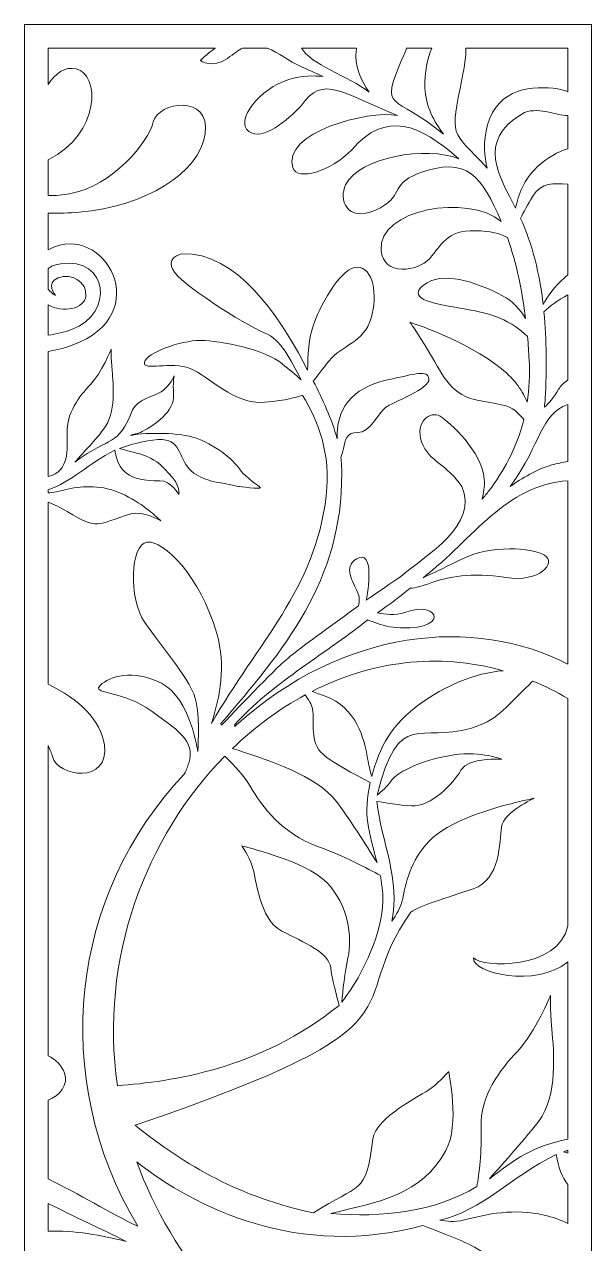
# Model space of a CAD drawing. Header units: centimetres. Extents: x -9.6 to 8.2, y -14.2 to 13.8.
# Drawn here: x 0.18 to 8.18, y -3.41 to 13.78 of the extents above; entities that cross this region are included whole.
import ezdxf

# ---------------------------------------------------------------- set-up
doc = ezdxf.new("R2010")
doc.units = ezdxf.units.CM
doc.header["$MEASUREMENT"] = 0
doc.layers.add('layer 1', color=7, linetype='Continuous')

msp = doc.modelspace()

# ---------------------------------------------------------------- linework, layer by layer
at = {"layer": 'layer 1', "color": 242, "lineweight": 9}
for points, knots in [([(7.85066, -14.2319), (7.85066, -14.2319), (6.42088, -14.2319), (6.42088, -14.2319), (6.42088, -14.2319), (6.42088, -14.2319), (5.71561, -14.2319), (5.71561, -14.2319), (5.71561, -14.2319), (5.71561, -14.2319), (4.67385, -14.2319), (4.67385, -14.2319), (4.67385, -14.2319), (4.67385, -14.2319), (4.05495, -14.2319), (4.05495, -14.2319), (4.05495, -14.2319), (4.05495, -14.2319), (3.22145, -14.2319), (3.22145, -14.2319), (3.22145, -14.2319), (3.22145, -14.2319), (2.56605, -14.2319), (2.56605, -14.2319), (2.56605, -14.2319), (2.56605, -14.2319), (2.09595, -14.2319), (2.09595, -14.2319), (2.09595, -14.2319), (2.09595, -14.2319), (1.89587, -14.2319), (1.89587, -14.2319), (1.89587, -14.2319), (1.89587, -14.2319), (1.88933, -14.2319), (1.88933, -14.2319), (1.88933, -14.2319), (1.88933, -14.2319), (1.66028, -14.2319), (1.66028, -14.2319), (1.66028, -14.2319), (1.66028, -14.2319), (0.94962, -14.2319), (0.94962, -14.2319), (0.94962, -14.2319), (0.94962, -14.2319), (0.61516, -14.2319), (0.61516, -14.2319), (0.61516, -14.2319), (0.61516, -14.2319), (0.51366, -14.2319), (0.51366, -14.2319), (0.51366, -14.2319), (0.51366, -14.2319), (0.18016, -14.2319), (0.18016, -14.2319), (0.18016, -14.2319), (0.18016, -14.2319), (0.18016, -13.8984), (0.18016, -13.8984), (0.18016, -13.8984), (0.18016, -13.8984), (0.18016, -10.83487), (0.18016, -10.83487), (0.18016, -10.83487), (0.18016, -10.83487), (0.18016, -10.64066), (0.18016, -10.64066), (0.18016, -10.64066), (0.18016, -10.64066), (0.18016, -8.43254), (0.18016, -8.43254), (0.18016, -8.43254), (0.18016, -8.43254), (0.18016, -8.08203), (0.18016, -8.08203), (0.18016, -8.08203), (0.18016, -8.08203), (0.18016, -3.48211), (0.18016, -3.48211), (0.18016, -3.48211), (0.18016, -3.48211), (0.18016, -3.26846), (0.18016, -3.26846), (0.18016, -3.26846), (0.18016, -3.26846), (0.18016, -2.68354), (0.18016, -2.68354), (0.18016, -2.68354), (0.18016, -2.68354), (0.18016, -2.3247), (0.18016, -2.3247), (0.18016, -2.3247), (0.18016, -2.3247), (0.18016, -1.31411), (0.18016, -1.31411), (0.18016, -1.31411), (0.18016, -1.31411), (0.18016, -1.06151), (0.18016, -1.06151), (0.18016, -1.06151), (0.18016, -1.06151), (0.18016, -0.79904), (0.18016, -0.79904), (0.18016, -0.79904), (0.18016, -0.79904), (0.18016, -0.70461), (0.18016, -0.70461), (0.18016, -0.70461), (0.18016, -0.70461), (0.18016, 0.67435), (0.18016, 0.67435), (0.18016, 0.67435), (0.18016, 0.67435), (0.18016, 1.48186), (0.18016, 1.48186), (0.18016, 1.48186), (0.18016, 1.48186), (0.18016, 4.03607), (0.18016, 4.03607), (0.18016, 4.03607), (0.18016, 4.03607), (0.18016, 4.60374), (0.18016, 4.60374), (0.18016, 4.60374), (0.18016, 4.60374), (0.18016, 9.1369), (0.18016, 9.1369), (0.18016, 9.1369), (0.18016, 9.1369), (0.18016, 9.38782), (0.18016, 9.38782), (0.18016, 9.38782), (0.18016, 9.38782), (0.18016, 11.15094), (0.18016, 11.15094), (0.18016, 11.15094), (0.18016, 11.15094), (0.18016, 11.39684), (0.18016, 11.39684), (0.18016, 11.39684), (0.18016, 11.39684), (0.18016, 11.75425), (0.18016, 11.75425), (0.18016, 11.75425), (0.18016, 11.75425), (0.18016, 12.2984), (0.18016, 12.2984), (0.18016, 12.2984), (0.18016, 12.2984), (0.18016, 13.44862), (0.18016, 13.44862), (0.18016, 13.44862), (0.18016, 13.44862), (0.18016, 13.78212), (0.18016, 13.78212), (0.18016, 13.78212), (0.18016, 13.78212), (0.51366, 13.78212), (0.51366, 13.78212), (0.51366, 13.78212), (0.51366, 13.78212), (3.40266, 13.78212), (3.40266, 13.78212), (3.40266, 13.78212), (3.40266, 13.78212), (3.62453, 13.78212), (3.62453, 13.78212), (3.62453, 13.78212), (3.62453, 13.78212), (3.9162, 13.78212), (3.9162, 13.78212), (3.9162, 13.78212), (3.9162, 13.78212), (4.26577, 13.78212), (4.26577, 13.78212), (4.26577, 13.78212), (4.26577, 13.78212), (5.10144, 13.78212), (5.10144, 13.78212), (5.10144, 13.78212), (5.10144, 13.78212), (5.5699, 13.78212), (5.5699, 13.78212), (5.5699, 13.78212), (5.5699, 13.78212), (7.85066, 13.78212), (7.85066, 13.78212), (7.85066, 13.78212), (7.85066, 13.78212), (8.18417, 13.78212), (8.18417, 13.78212), (8.18417, 13.78212), (8.18417, 13.78212), (8.18417, 13.44862), (8.18417, 13.44862), (8.18417, 13.44862), (8.18417, 13.44862), (8.18417, 12.06959), (8.18417, 12.06959), (8.18417, 12.06959), (8.18417, 12.06959), (8.18417, 11.53137), (8.18417, 11.53137), (8.18417, 11.53137), (8.18417, 11.53137), (8.18417, 10.4817), (8.18417, 10.4817), (8.18417, 10.4817), (8.18417, 10.4817), (8.18417, 10.12534), (8.18417, 10.12534), (8.18417, 10.12534), (8.18417, 10.12534), (8.18417, 8.94066), (8.18417, 8.94066), (8.18417, 8.94066), (8.18417, 8.94066), (8.18417, 8.49575), (8.18417, 8.49575), (8.18417, 8.49575), (8.18417, 8.49575), (8.18417, 7.65023), (8.18417, 7.65023), (8.18417, 7.65023), (8.18417, 7.65023), (8.18417, 7.33669), (8.18417, 7.33669), (8.18417, 7.33669), (8.18417, 7.33669), (8.18417, 4.56265), (8.18417, 4.56265), (8.18417, 4.56265), (8.18417, 4.56265), (8.18417, 4.06124), (8.18417, 4.06124), (8.18417, 4.06124), (8.18417, 4.06124), (8.18417, 0.97948), (8.18417, 0.97948), (8.18417, 0.97948), (8.18417, 0.97948), (8.18417, 0.56121), (8.18417, 0.56121), (8.18417, 0.56121), (8.18417, 0.56121), (8.18417, 0.11327), (8.18417, 0.11327), (8.18417, 0.11327), (8.18417, 0.11327), (8.18417, 0.08771), (8.18417, 0.08771), (8.18417, 0.08771), (8.18417, 0.08771), (8.18417, -1.12193), (8.18417, -1.12193), (8.18417, -1.12193), (8.18417, -1.12193), (8.18417, -1.80393), (8.18417, -1.80393), (8.18417, -1.80393), (8.18417, -1.80393), (8.18417, -1.87077), (8.18417, -1.87077), (8.18417, -1.87077), (8.18417, -1.87077), (8.18417, -1.9929), (8.18417, -1.9929), (8.18417, -1.9929), (8.18417, -1.9929), (8.18417, -2.18928), (8.18417, -2.18928), (8.18417, -2.18928), (8.18417, -2.18928), (8.18417, -2.78283), (8.18417, -2.78283), (8.18417, -2.78283), (8.18417, -2.78283), (8.18417, -3.31091), (8.18417, -3.31091), (8.18417, -3.31091), (8.18417, -3.31091), (8.18417, -3.55031), (8.18417, -3.55031), (8.18417, -3.55031), (8.18417, -3.55031), (8.18417, -4.40504), (8.18417, -4.40504), (8.18417, -4.40504), (8.18417, -4.40504), (8.18417, -4.93234), (8.18417, -4.93234), (8.18417, -4.93234), (8.18417, -4.93234), (8.18417, -7.33725), (8.18417, -7.33725), (8.18417, -7.33725), (8.18417, -7.33725), (8.18417, -8.24657), (8.18417, -8.24657), (8.18417, -8.24657), (8.18417, -8.24657), (8.18417, -13.8984), (8.18417, -13.8984), (8.18417, -13.8984), (8.18417, -13.8984), (8.18417, -13.95621), (8.18417, -13.95621), (8.18417, -13.95621), (8.18417, -13.95621), (8.18417, -14.16252), (8.18417, -14.16252), (8.18417, -14.16252), (8.18417, -14.16252), (8.18417, -14.2319), (8.18417, -14.2319), (8.18417, -14.2319), (8.18417, -14.2319), (7.85066, -14.2319), (7.85066, -14.2319)], [0, 0, 0, 0, 0.01234568, 0.01234568, 0.01234568, 0.01234568, 0.02469136, 0.02469136, 0.02469136, 0.02469136, 0.03703704, 0.03703704, 0.03703704, 0.03703704, 0.04938272, 0.04938272, 0.04938272, 0.04938272, 0.0617284, 0.0617284, 0.0617284, 0.0617284, 0.07407407, 0.07407407, 0.07407407, 0.07407407, 0.08641975, 0.08641975, 0.08641975, 0.08641975, 0.09876543, 0.09876543, 0.09876543, 0.09876543, 0.11111111, 0.11111111, 0.11111111, 0.11111111, 0.12345679, 0.12345679, 0.12345679, 0.12345679, 0.13580247, 0.13580247, 0.13580247, 0.13580247, 0.14814815, 0.14814815, 0.14814815, 0.14814815, 0.16049383, 0.16049383, 0.16049383, 0.16049383, 0.17283951, 0.17283951, 0.17283951, 0.17283951, 0.18518519, 0.18518519, 0.18518519, 0.18518519, 0.19753086, 0.19753086, 0.19753086, 0.19753086, 0.20987654, 0.20987654, 0.20987654, 0.20987654, 0.22222222, 0.22222222, 0.22222222, 0.22222222, 0.2345679, 0.2345679, 0.2345679, 0.2345679, 0.24691358, 0.24691358, 0.24691358, 0.24691358, 0.25925926, 0.25925926, 0.25925926, 0.25925926, 0.27160494, 0.27160494, 0.27160494, 0.27160494, 0.28395062, 0.28395062, 0.28395062, 0.28395062, 0.2962963, 0.2962963, 0.2962963, 0.2962963, 0.30864198, 0.30864198, 0.30864198, 0.30864198, 0.32098765, 0.32098765, 0.32098765, 0.32098765, 0.33333333, 0.33333333, 0.33333333, 0.33333333, 0.34567901, 0.34567901, 0.34567901, 0.34567901, 0.35802469, 0.35802469, 0.35802469, 0.35802469, 0.37037037, 0.37037037, 0.37037037, 0.37037037, 0.38271605, 0.38271605, 0.38271605, 0.38271605, 0.39506173, 0.39506173, 0.39506173, 0.39506173, 0.40740741, 0.40740741, 0.40740741, 0.40740741, 0.41975309, 0.41975309, 0.41975309, 0.41975309, 0.43209877, 0.43209877, 0.43209877, 0.43209877, 0.44444444, 0.44444444, 0.44444444, 0.44444444, 0.45679012, 0.45679012, 0.45679012, 0.45679012, 0.4691358, 0.4691358, 0.4691358, 0.4691358, 0.48148148, 0.48148148, 0.48148148, 0.48148148, 0.49382716, 0.49382716, 0.49382716, 0.49382716, 0.50617284, 0.50617284, 0.50617284, 0.50617284, 0.51851852, 0.51851852, 0.51851852, 0.51851852, 0.5308642, 0.5308642, 0.5308642, 0.5308642, 0.54320988, 0.54320988, 0.54320988, 0.54320988, 0.55555556, 0.55555556, 0.55555556, 0.55555556, 0.56790123, 0.56790123, 0.56790123, 0.56790123, 0.58024691, 0.58024691, 0.58024691, 0.58024691, 0.59259259, 0.59259259, 0.59259259, 0.59259259, 0.60493827, 0.60493827, 0.60493827, 0.60493827, 0.61728395, 0.61728395, 0.61728395, 0.61728395, 0.62962963, 0.62962963, 0.62962963, 0.62962963, 0.64197531, 0.64197531, 0.64197531, 0.64197531, 0.65432099, 0.65432099, 0.65432099, 0.65432099, 0.66666667, 0.66666667, 0.66666667, 0.66666667, 0.67901235, 0.67901235, 0.67901235, 0.67901235, 0.69135802, 0.69135802, 0.69135802, 0.69135802, 0.7037037, 0.7037037, 0.7037037, 0.7037037, 0.71604938, 0.71604938, 0.71604938, 0.71604938, 0.72839506, 0.72839506, 0.72839506, 0.72839506, 0.74074074, 0.74074074, 0.74074074, 0.74074074, 0.75308642, 0.75308642, 0.75308642, 0.75308642, 0.7654321, 0.7654321, 0.7654321, 0.7654321, 0.77777778, 0.77777778, 0.77777778, 0.77777778, 0.79012346, 0.79012346, 0.79012346, 0.79012346, 0.80246914, 0.80246914, 0.80246914, 0.80246914, 0.81481481, 0.81481481, 0.81481481, 0.81481481, 0.82716049, 0.82716049, 0.82716049, 0.82716049, 0.83950617, 0.83950617, 0.83950617, 0.83950617, 0.85185185, 0.85185185, 0.85185185, 0.85185185, 0.86419753, 0.86419753, 0.86419753, 0.86419753, 0.87654321, 0.87654321, 0.87654321, 0.87654321, 0.88888889, 0.88888889, 0.88888889, 0.88888889, 0.90123457, 0.90123457, 0.90123457, 0.90123457, 0.91358025, 0.91358025, 0.91358025, 0.91358025, 0.92592593, 0.92592593, 0.92592593, 0.92592593, 0.9382716, 0.9382716, 0.9382716, 0.9382716, 0.95061728, 0.95061728, 0.95061728, 0.95061728, 0.96296296, 0.96296296, 0.96296296, 0.96296296, 0.97530864, 0.97530864, 0.97530864, 0.97530864, 1, 1, 1, 1]), ([(2.87244, 13.44862), (2.75001, 13.35967), (2.66311, 13.27203), (2.66311, 13.27203), (2.66311, 13.27203), (2.66311, 13.27203), (2.83801, 13.15061), (3.04475, 13.30171), (3.04475, 13.30171), (3.14137, 13.37228), (3.20511, 13.41945), (3.25884, 13.44862), (3.25884, 13.44862), (3.25884, 13.44862), (3.60413, 13.44862), (3.60413, 13.44862), (3.60413, 13.44862), (3.77065, 13.38641), (3.9051, 13.26422), (4.09236, 13.18275), (4.09236, 13.18275), (4.17386, 13.14729), (4.27883, 13.10071), (4.39823, 13.04566), (4.39823, 13.04566), (4.26567, 13.06167), (4.09498, 13.06119), (3.91164, 13.00563), (3.91164, 13.00563), (3.50453, 12.88251), (3.14508, 12.42082), (3.34594, 12.27326), (3.34594, 12.27326), (3.54678, 12.12567), (3.88827, 12.4335), (4.08616, 12.63299), (4.08616, 12.63299), (4.38986, 13.09414), (4.68743, 12.79444), (5.44267, 12.49867), (5.44267, 12.49867), (5.03134, 12.57452), (3.80652, 12.25995), (3.96892, 11.75744), (3.96892, 11.75744), (4.03458, 11.57286), (4.50073, 11.70342), (4.79897, 12.01446), (4.79897, 12.01446), (5.28198, 12.5713), (5.75817, 12.37436), (6.30963, 11.88644), (6.30963, 11.88644), (5.86208, 12.06978), (4.9049, 11.91433), (4.71191, 11.51916), (4.71191, 11.51916), (4.61616, 11.32349), (4.72141, 10.98022), (5.13543, 11.1628), (5.13543, 11.1628), (5.54947, 11.34512), (5.32262, 11.51858), (5.73386, 11.6773), (5.73386, 11.6773), (6.43776, 11.94924), (6.64183, 11.61994), (6.9081, 11.00279), (6.9081, 11.00279), (6.44014, 11.39646), (5.16512, 11.18038), (5.21422, 10.59434), (5.21422, 10.59434), (5.24462, 10.23325), (5.73139, 10.29032), (5.89899, 10.48025), (5.89899, 10.48025), (6.06662, 10.6703), (6.13485, 10.88012), (6.54107, 10.87207), (6.54107, 10.87207), (6.76023, 10.86753), (6.8953, 10.8345), (6.99539, 10.77734), (6.99539, 10.77734), (7.12637, 10.4085), (7.20542, 10.01242), (7.25174, 9.63615), (7.25174, 9.63615), (7.17623, 9.76037), (7.07128, 9.88251), (6.92827, 9.95621), (6.92827, 9.95621), (6.54428, 10.15417), (6.06827, 10.31134), (5.81135, 10.10454), (5.81135, 10.10454), (5.55432, 9.89761), (6.01264, 9.83751), (6.36874, 9.77345), (6.36874, 9.77345), (6.67225, 9.71885), (6.99651, 9.66161), (7.27954, 9.37912), (7.27954, 9.37912), (7.28949, 9.26721), (7.29703, 9.15823), (7.30232, 9.0536), (7.30232, 9.0536), (7.31338, 8.83555), (7.30254, 8.63621), (7.27532, 8.45309), (7.27532, 8.45309), (7.2183, 8.59679), (7.11135, 8.76603), (6.90964, 8.92928), (6.90964, 8.92928), (6.41823, 9.32688), (5.61912, 9.58171), (5.61912, 9.58171), (5.61912, 9.58171), (5.61912, 9.58171), (5.70746, 9.46699), (5.9019, 9.1406), (5.9019, 9.1406), (6.09634, 8.81423), (6.20988, 8.5423), (6.59479, 8.47584), (6.59479, 8.47584), (6.97964, 8.4095), (7.03724, 8.40493), (7.1414, 8.30101), (7.1414, 8.30101), (7.17228, 8.27024), (7.2014, 8.23981), (7.22783, 8.21194), (7.22783, 8.21194), (7.1243, 7.78995), (6.93263, 7.46562), (6.73711, 7.20892), (6.73711, 7.20892), (6.70617, 7.16828), (6.67257, 7.12631), (6.63765, 7.08364), (6.63765, 7.08364), (6.66198, 7.16968), (6.67629, 7.26603), (6.66876, 7.36976), (6.66876, 7.36976), (6.6411, 7.75459), (6.18122, 8.17377), (6.04549, 8.25638), (6.04549, 8.25638), (5.90975, 8.33886), (5.68716, 8.17696), (5.78498, 7.89424), (5.78498, 7.89424), (5.88269, 7.61139), (6.15513, 7.5779), (6.35093, 7.26338), (6.35093, 7.26338), (6.60638, 6.73043), (5.84206, 6.29628), (5.48925, 5.99222), (5.48925, 5.99222), (5.34864, 5.89697), (5.19623, 5.79691), (5.00274, 5.66055), (5.00274, 5.66055), (5.03114, 5.77531), (5.12547, 6.40688), (4.86451, 6.24508), (4.86451, 6.24508), (4.67633, 6.12838), (4.81262, 5.9263), (4.8824, 5.77727), (4.8824, 5.77727), (4.91073, 5.71671), (4.90879, 5.6448), (4.89673, 5.58072), (4.89673, 5.58072), (4.54551, 5.3324), (4.16853, 5.0584), (3.93283, 4.87195), (3.93283, 4.87195), (3.75487, 4.73108), (3.23374, 4.18795), (2.98056, 3.91731), (2.98056, 3.91731), (2.96178, 3.88978), (2.943, 3.90893), (2.95361, 3.92289), (2.95361, 3.92289), (3.83022, 4.94596), (4.67287, 5.93389), (4.65755, 7.45736), (4.65755, 7.45736), (4.65989, 7.52911), (4.6546, 7.60192), (4.6453, 7.67548), (4.6453, 7.67548), (4.65737, 7.70875), (4.67127, 7.75172), (4.6834, 7.80215), (4.6834, 7.80215), (4.71168, 7.91948), (4.7098, 8.02722), (4.88411, 8.02553), (4.88411, 8.02553), (5.05838, 8.02356), (5.17818, 8.30112), (5.27433, 8.37706), (5.27433, 8.37706), (5.3705, 8.45327), (5.91702, 8.64913), (5.88911, 8.78286), (5.88911, 8.78286), (5.86108, 8.91663), (5.7231, 8.85591), (5.30579, 8.76931), (5.30579, 8.76931), (4.78448, 8.66131), (4.57787, 8.33472), (4.59241, 7.93829), (4.59241, 7.93829), (4.51664, 8.21791), (4.38595, 8.4977), (4.25737, 8.75041), (4.25737, 8.75041), (4.30951, 8.82022), (4.38709, 8.9227), (4.47921, 9.03817), (4.47921, 9.03817), (4.64968, 9.25182), (4.9751, 9.29777), (5.07298, 9.63693), (5.07298, 9.63693), (5.17077, 9.97582), (5.09868, 10.3524), (4.88117, 10.35773), (4.88117, 10.35773), (4.66366, 10.36304), (4.39056, 9.89437), (4.26386, 9.55749), (4.26386, 9.55749), (4.19157, 9.36516), (4.1768, 9.09882), (4.17744, 8.90509), (4.17744, 8.90509), (3.85646, 9.52159), (3.29706, 10.45623), (2.54692, 10.54268), (2.54692, 10.54268), (2.27613, 10.58073), (2.21384, 10.43178), (2.27413, 10.3251), (2.27413, 10.3251), (2.35416, 10.13932), (3.27423, 9.55214), (3.56576, 9.43346), (3.56576, 9.43346), (3.8123, 9.33297), (3.92479, 9.06323), (4.08701, 8.76938), (4.08701, 8.76938), (4.01099, 8.83428), (3.9178, 8.91314), (3.81975, 8.99478), (3.81975, 8.99478), (3.58117, 9.1929), (2.95705, 9.32617), (2.66602, 9.32539), (2.66602, 9.32539), (2.37501, 9.32448), (1.90341, 9.14674), (1.87371, 9.01741), (1.87371, 9.01741), (1.84397, 8.88822), (2.25378, 9.03507), (2.51792, 8.93054), (2.51792, 8.93054), (2.78202, 8.82586), (3.14105, 8.41472), (3.56723, 8.45277), (3.56723, 8.45277), (3.91224, 8.4835), (3.98378, 8.51887), (4.10609, 8.5506), (4.10609, 8.5506), (4.32476, 8.19829), (4.50855, 7.72401), (4.43953, 7.13547), (4.43953, 7.13547), (4.28461, 5.81262), (3.4694, 5.06247), (2.82111, 3.92389), (2.82111, 3.92389), (2.93928, 4.31029), (3.02978, 4.72704), (2.89434, 5.19329), (2.89434, 5.19329), (2.65599, 6.01358), (2.14668, 6.50828), (1.91069, 6.47919), (1.91069, 6.47919), (1.67466, 6.45012), (1.64334, 5.6871), (1.87968, 5.34544), (1.87968, 5.34544), (2.11597, 5.00384), (2.55307, 4.51486), (2.60614, 4.22364), (2.60614, 4.22364), (2.65931, 3.9324), (2.62651, 3.52833), (2.62651, 3.52833), (2.62651, 3.52833), (2.62651, 3.52833), (2.52523, 4.27782), (2.11384, 4.48982), (2.11384, 4.48982), (1.7024, 4.70179), (1.38316, 4.58355), (1.25262, 4.46241), (1.25262, 4.46241), (1.12209, 4.34122), (1.50632, 4.3945), (1.89924, 4.14807), (1.89924, 4.14807), (2.34985, 3.82949), (2.59522, 3.68939), (2.49913, 3.36211), (2.49913, 3.36211), (2.48541, 3.31535), (2.46471, 3.26478), (2.43665, 3.20932), (2.43665, 3.20932), (0.82901, 1.51946), (0.52249, -1.05678), (1.77914, -3.16628), (1.77914, -3.16628), (1.38881, -2.97995), (0.9566, -2.71282), (0.51366, -2.49965), (0.51366, -2.49965), (0.51366, -2.49965), (0.51366, -1.38919), (0.51366, -1.38919), (0.51366, -1.38919), (0.67569, -1.33009), (0.81024, -1.16876), (0.74826, -1.00912), (0.74826, -1.00912), (0.7051, -0.89795), (0.62245, -0.81422), (0.51366, -0.76271), (0.51366, -0.76271), (0.51366, 0.69983), (0.51366, 2.14243), (0.51366, 3.61158), (0.51366, 3.61158), (0.5446, 3.5536), (0.566, 3.50055), (0.57652, 3.4557), (0.57652, 3.4557), (0.64351, 3.16983), (1.38787, 3.06177), (1.30861, 3.62209), (1.30861, 3.62209), (1.26025, 3.96386), (0.95493, 4.27019), (0.51366, 4.47583), (0.51366, 4.47583), (0.51366, 4.47583), (0.51366, 7.04409), (0.51366, 7.04409), (0.51366, 7.04409), (0.61007, 7.00602), (0.68737, 6.97178), (0.7862, 6.91209), (0.7862, 6.91209), (1.22644, 6.64621), (1.1887, 6.72601), (1.69441, 6.8825), (1.69441, 6.8825), (1.84392, 6.92878), (2.10639, 6.78151), (2.10639, 6.78151), (2.10639, 6.78151), (2.10639, 6.78151), (2.10639, 6.78151), (2.0076, 6.87121), (2.0076, 6.87121), (1.90877, 6.96088), (1.61727, 7.17316), (1.34922, 7.23453), (1.34922, 7.23453), (1.08112, 7.29586), (0.83714, 7.24439), (0.63485, 7.19143), (0.63485, 7.19143), (0.58532, 7.17847), (0.54774, 7.17611), (0.51366, 7.17791), (0.51366, 7.17791), (0.51366, 7.17791), (0.51366, 7.21737), (0.51366, 7.21737), (0.51366, 7.21737), (0.8462, 7.32836), (1.07544, 7.58832), (1.45845, 7.7776), (1.45845, 7.7776), (1.50417, 7.4817), (1.64557, 7.33858), (2.09358, 7.34712), (2.09358, 7.34712), (2.25074, 7.35008), (2.36071, 7.15121), (2.36071, 7.15121), (2.36071, 7.15121), (2.36071, 7.15121), (2.38956, 7.2811), (2.21572, 7.45464), (2.21572, 7.45464), (1.9801, 7.72744), (1.81364, 7.71387), (1.52161, 7.80099), (1.52161, 7.80099), (1.75695, 7.88384), (1.95026, 7.93236), (2.12881, 7.92596), (2.12881, 7.92596), (2.4002, 7.91613), (2.36027, 7.62485), (2.53918, 7.48058), (2.53918, 7.48058), (2.71812, 7.33635), (2.8544, 7.3401), (3.1949, 7.26744), (3.1949, 7.26744), (3.19904, 7.26656), (3.52924, 7.22512), (3.51254, 7.24568), (3.51254, 7.24568), (3.49071, 7.27254), (3.28689, 7.4114), (3.24028, 7.48106), (3.24028, 7.48106), (3.11635, 7.66637), (2.84918, 7.86373), (2.59323, 7.95046), (2.59323, 7.95046), (2.38162, 8.02218), (1.92036, 8.03494), (1.68201, 7.98548), (1.68201, 7.98548), (1.71802, 8.01111), (1.77009, 7.99874), (1.84325, 8.0396), (1.84325, 8.0396), (2.01703, 8.13668), (2.30073, 8.31585), (2.28569, 8.56607), (2.28569, 8.56607), (2.27567, 8.73346), (2.28713, 8.79972), (2.29573, 8.82535), (2.29573, 8.82535), (2.27236, 8.7807), (2.19931, 8.65155), (2.10995, 8.5983), (2.10995, 8.5983), (2.00106, 8.53336), (1.76807, 8.4901), (1.70627, 8.34592), (1.70627, 8.34592), (1.48467, 7.80021), (1.41491, 7.99903), (0.89019, 7.60656), (0.89019, 7.60656), (1.02057, 7.75054), (1.19133, 7.93117), (1.30153, 8.0764), (1.30153, 8.0764), (1.47328, 8.30269), (1.43642, 8.70012), (1.41802, 8.89881), (1.41802, 8.89881), (1.39961, 9.09753), (1.40636, 9.20062), (1.40636, 9.20062), (1.40636, 9.20062), (1.40636, 9.20062), (1.26967, 8.86976), (1.11228, 8.70322), (1.11228, 8.70322), (0.95488, 8.53668), (0.77216, 8.30217), (0.78496, 8.01754), (0.78496, 8.01754), (0.7849, 7.7939), (0.82012, 7.47527), (0.51366, 7.40494), (0.51366, 7.40494), (0.51366, 7.40494), (0.51366, 9.16941), (0.51366, 9.16941), (0.51366, 9.16941), (0.635, 9.18976), (0.74969, 9.21912), (0.85459, 9.25707), (0.85459, 9.25707), (2.0416, 9.68653), (1.3166, 11.00837), (0.53336, 10.61312), (0.53336, 10.61312), (0.52664, 10.60973), (0.52008, 10.60627), (0.51366, 10.60275), (0.51366, 10.60275), (0.51366, 10.60275), (0.51366, 11.12182), (0.51366, 11.12182), (0.51366, 11.12182), (0.66284, 11.11627), (0.81092, 11.12051), (0.95539, 11.13336), (0.95539, 11.13336), (1.8827, 11.21563), (2.65227, 11.68075), (2.73155, 12.24098), (2.73155, 12.24098), (2.81081, 12.8013), (2.06645, 12.69324), (1.99945, 12.40737), (1.99945, 12.40737), (1.93246, 12.12161), (1.42411, 11.50339), (0.81686, 11.39204), (0.81686, 11.39204), (0.72425, 11.37509), (0.62212, 11.36696), (0.51366, 11.36788), (0.51366, 11.36788), (0.51366, 11.36788), (0.51366, 11.87316), (0.51366, 11.87316), (0.51366, 11.87316), (1.26544, 12.24514), (1.24419, 13.08297), (0.91242, 13.15482), (0.91242, 13.15482), (0.74239, 13.19168), (0.61913, 13.09061), (0.51366, 12.93332), (0.51366, 12.93332), (0.51366, 12.93332), (0.51366, 13.44862), (0.51366, 13.44862), (0.51366, 13.44862), (0.51366, 13.44862), (2.87244, 13.44862), (2.87244, 13.44862)], [0, 0, 0, 0, 0.00704225, 0.00704225, 0.00704225, 0.00704225, 0.01408451, 0.01408451, 0.01408451, 0.01408451, 0.02112676, 0.02112676, 0.02112676, 0.02112676, 0.02816901, 0.02816901, 0.02816901, 0.02816901, 0.03521127, 0.03521127, 0.03521127, 0.03521127, 0.04225352, 0.04225352, 0.04225352, 0.04225352, 0.04929577, 0.04929577, 0.04929577, 0.04929577, 0.05633803, 0.05633803, 0.05633803, 0.05633803, 0.06338028, 0.06338028, 0.06338028, 0.06338028, 0.07042254, 0.07042254, 0.07042254, 0.07042254, 0.07746479, 0.07746479, 0.07746479, 0.07746479, 0.08450704, 0.08450704, 0.08450704, 0.08450704, 0.0915493, 0.0915493, 0.0915493, 0.0915493, 0.09859155, 0.09859155, 0.09859155, 0.09859155, 0.1056338, 0.1056338, 0.1056338, 0.1056338, 0.11267606, 0.11267606, 0.11267606, 0.11267606, 0.11971831, 0.11971831, 0.11971831, 0.11971831, 0.12676056, 0.12676056, 0.12676056, 0.12676056, 0.13380282, 0.13380282, 0.13380282, 0.13380282, 0.14084507, 0.14084507, 0.14084507, 0.14084507, 0.14788732, 0.14788732, 0.14788732, 0.14788732, 0.15492958, 0.15492958, 0.15492958, 0.15492958, 0.16197183, 0.16197183, 0.16197183, 0.16197183, 0.16901408, 0.16901408, 0.16901408, 0.16901408, 0.17605634, 0.17605634, 0.17605634, 0.17605634, 0.18309859, 0.18309859, 0.18309859, 0.18309859, 0.19014085, 0.19014085, 0.19014085, 0.19014085, 0.1971831, 0.1971831, 0.1971831, 0.1971831, 0.20422535, 0.20422535, 0.20422535, 0.20422535, 0.21126761, 0.21126761, 0.21126761, 0.21126761, 0.21830986, 0.21830986, 0.21830986, 0.21830986, 0.22535211, 0.22535211, 0.22535211, 0.22535211, 0.23239437, 0.23239437, 0.23239437, 0.23239437, 0.23943662, 0.23943662, 0.23943662, 0.23943662, 0.24647887, 0.24647887, 0.24647887, 0.24647887, 0.25352113, 0.25352113, 0.25352113, 0.25352113, 0.26056338, 0.26056338, 0.26056338, 0.26056338, 0.26760563, 0.26760563, 0.26760563, 0.26760563, 0.27464789, 0.27464789, 0.27464789, 0.27464789, 0.28169014, 0.28169014, 0.28169014, 0.28169014, 0.28873239, 0.28873239, 0.28873239, 0.28873239, 0.29577465, 0.29577465, 0.29577465, 0.29577465, 0.3028169, 0.3028169, 0.3028169, 0.3028169, 0.30985915, 0.30985915, 0.30985915, 0.30985915, 0.31690141, 0.31690141, 0.31690141, 0.31690141, 0.32394366, 0.32394366, 0.32394366, 0.32394366, 0.33098592, 0.33098592, 0.33098592, 0.33098592, 0.33802817, 0.33802817, 0.33802817, 0.33802817, 0.34507042, 0.34507042, 0.34507042, 0.34507042, 0.35211268, 0.35211268, 0.35211268, 0.35211268, 0.35915493, 0.35915493, 0.35915493, 0.35915493, 0.36619718, 0.36619718, 0.36619718, 0.36619718, 0.37323944, 0.37323944, 0.37323944, 0.37323944, 0.38028169, 0.38028169, 0.38028169, 0.38028169, 0.38732394, 0.38732394, 0.38732394, 0.38732394, 0.3943662, 0.3943662, 0.3943662, 0.3943662, 0.40140845, 0.40140845, 0.40140845, 0.40140845, 0.4084507, 0.4084507, 0.4084507, 0.4084507, 0.41549296, 0.41549296, 0.41549296, 0.41549296, 0.42253521, 0.42253521, 0.42253521, 0.42253521, 0.42957746, 0.42957746, 0.42957746, 0.42957746, 0.43661972, 0.43661972, 0.43661972, 0.43661972, 0.44366197, 0.44366197, 0.44366197, 0.44366197, 0.45070423, 0.45070423, 0.45070423, 0.45070423, 0.45774648, 0.45774648, 0.45774648, 0.45774648, 0.46478873, 0.46478873, 0.46478873, 0.46478873, 0.47183099, 0.47183099, 0.47183099, 0.47183099, 0.47887324, 0.47887324, 0.47887324, 0.47887324, 0.48591549, 0.48591549, 0.48591549, 0.48591549, 0.49295775, 0.49295775, 0.49295775, 0.49295775, 0.5, 0.5, 0.5, 0.5, 0.50704225, 0.50704225, 0.50704225, 0.50704225, 0.51408451, 0.51408451, 0.51408451, 0.51408451, 0.52112676, 0.52112676, 0.52112676, 0.52112676, 0.52816901, 0.52816901, 0.52816901, 0.52816901, 0.53521127, 0.53521127, 0.53521127, 0.53521127, 0.54225352, 0.54225352, 0.54225352, 0.54225352, 0.54929577, 0.54929577, 0.54929577, 0.54929577, 0.55633803, 0.55633803, 0.55633803, 0.55633803, 0.56338028, 0.56338028, 0.56338028, 0.56338028, 0.57042254, 0.57042254, 0.57042254, 0.57042254, 0.57746479, 0.57746479, 0.57746479, 0.57746479, 0.58450704, 0.58450704, 0.58450704, 0.58450704, 0.5915493, 0.5915493, 0.5915493, 0.5915493, 0.59859155, 0.59859155, 0.59859155, 0.59859155, 0.6056338, 0.6056338, 0.6056338, 0.6056338, 0.61267606, 0.61267606, 0.61267606, 0.61267606, 0.61971831, 0.61971831, 0.61971831, 0.61971831, 0.62676056, 0.62676056, 0.62676056, 0.62676056, 0.63380282, 0.63380282, 0.63380282, 0.63380282, 0.64084507, 0.64084507, 0.64084507, 0.64084507, 0.64788732, 0.64788732, 0.64788732, 0.64788732, 0.65492958, 0.65492958, 0.65492958, 0.65492958, 0.66197183, 0.66197183, 0.66197183, 0.66197183, 0.66901408, 0.66901408, 0.66901408, 0.66901408, 0.67605634, 0.67605634, 0.67605634, 0.67605634, 0.68309859, 0.68309859, 0.68309859, 0.68309859, 0.69014085, 0.69014085, 0.69014085, 0.69014085, 0.6971831, 0.6971831, 0.6971831, 0.6971831, 0.70422535, 0.70422535, 0.70422535, 0.70422535, 0.71126761, 0.71126761, 0.71126761, 0.71126761, 0.71830986, 0.71830986, 0.71830986, 0.71830986, 0.72535211, 0.72535211, 0.72535211, 0.72535211, 0.73239437, 0.73239437, 0.73239437, 0.73239437, 0.73943662, 0.73943662, 0.73943662, 0.73943662, 0.74647887, 0.74647887, 0.74647887, 0.74647887, 0.75352113, 0.75352113, 0.75352113, 0.75352113, 0.76056338, 0.76056338, 0.76056338, 0.76056338, 0.76760563, 0.76760563, 0.76760563, 0.76760563, 0.77464789, 0.77464789, 0.77464789, 0.77464789, 0.78169014, 0.78169014, 0.78169014, 0.78169014, 0.78873239, 0.78873239, 0.78873239, 0.78873239, 0.79577465, 0.79577465, 0.79577465, 0.79577465, 0.8028169, 0.8028169, 0.8028169, 0.8028169, 0.80985915, 0.80985915, 0.80985915, 0.80985915, 0.81690141, 0.81690141, 0.81690141, 0.81690141, 0.82394366, 0.82394366, 0.82394366, 0.82394366, 0.83098592, 0.83098592, 0.83098592, 0.83098592, 0.83802817, 0.83802817, 0.83802817, 0.83802817, 0.84507042, 0.84507042, 0.84507042, 0.84507042, 0.85211268, 0.85211268, 0.85211268, 0.85211268, 0.85915493, 0.85915493, 0.85915493, 0.85915493, 0.86619718, 0.86619718, 0.86619718, 0.86619718, 0.87323944, 0.87323944, 0.87323944, 0.87323944, 0.88028169, 0.88028169, 0.88028169, 0.88028169, 0.88732394, 0.88732394, 0.88732394, 0.88732394, 0.8943662, 0.8943662, 0.8943662, 0.8943662, 0.90140845, 0.90140845, 0.90140845, 0.90140845, 0.9084507, 0.9084507, 0.9084507, 0.9084507, 0.91549296, 0.91549296, 0.91549296, 0.91549296, 0.92253521, 0.92253521, 0.92253521, 0.92253521, 0.92957746, 0.92957746, 0.92957746, 0.92957746, 0.93661972, 0.93661972, 0.93661972, 0.93661972, 0.94366197, 0.94366197, 0.94366197, 0.94366197, 0.95070423, 0.95070423, 0.95070423, 0.95070423, 0.95774648, 0.95774648, 0.95774648, 0.95774648, 0.96478873, 0.96478873, 0.96478873, 0.96478873, 0.97183099, 0.97183099, 0.97183099, 0.97183099, 0.97887324, 0.97887324, 0.97887324, 0.97887324, 0.98591549, 0.98591549, 0.98591549, 0.98591549, 1, 1, 1, 1]), ([(4.86867, 13.44862), (4.86553, 13.43564), (4.86281, 13.42239), (4.86056, 13.40887), (4.86056, 13.40887), (4.82902, 13.21971), (4.93136, 12.98043), (5.04515, 12.8268), (5.04515, 12.8268), (4.75851, 13.04922), (4.20455, 13.22649), (4.0906, 13.44862), (4.0906, 13.44862), (4.0906, 13.44862), (4.86867, 13.44862), (4.86867, 13.44862)], [0, 0, 0, 0, 0.2, 0.2, 0.2, 0.2, 0.4, 0.4, 0.4, 0.4, 0.6, 0.6, 0.6, 0.6, 1, 1, 1, 1]), ([(5.93088, 13.44862), (5.86281, 13.30229), (5.82766, 13.10198), (5.83229, 12.88926), (5.83229, 12.88926), (5.83767, 12.63767), (5.96604, 12.39956), (6.0948, 12.23547), (6.0948, 12.23547), (5.39591, 12.81647), (5.17764, 12.52913), (5.51782, 13.30893), (5.51782, 13.30893), (5.54161, 13.35812), (5.56013, 13.40476), (5.57386, 13.44862), (5.57386, 13.44862), (5.57386, 13.44862), (5.93088, 13.44862), (5.93088, 13.44862)], [0, 0, 0, 0, 0.16666667, 0.16666667, 0.16666667, 0.16666667, 0.33333333, 0.33333333, 0.33333333, 0.33333333, 0.5, 0.5, 0.5, 0.5, 0.66666667, 0.66666667, 0.66666667, 0.66666667, 1, 1, 1, 1]), ([(7.85066, 13.44862), (7.85066, 13.44862), (7.85066, 12.8324), (7.85066, 12.8324), (7.85066, 12.8324), (7.81071, 12.85003), (7.7628, 12.86398), (7.70631, 12.87243), (7.70631, 12.87243), (7.36324, 12.9234), (6.86503, 12.89126), (6.71606, 12.36493), (6.71606, 12.36493), (6.64767, 12.12343), (6.66901, 11.91315), (6.71178, 11.75587), (6.71178, 11.75587), (6.18656, 12.31222), (6.18847, 12.16927), (6.35738, 13.02715), (6.35738, 13.02715), (6.38892, 13.18745), (6.41331, 13.33448), (6.40977, 13.44862), (6.40977, 13.44862), (6.40977, 13.44862), (7.85066, 13.44862), (7.85066, 13.44862)], [0, 0, 0, 0, 0.125, 0.125, 0.125, 0.125, 0.25, 0.25, 0.25, 0.25, 0.375, 0.375, 0.375, 0.375, 0.5, 0.5, 0.5, 0.5, 0.625, 0.625, 0.625, 0.625, 0.75, 0.75, 0.75, 0.75, 1, 1, 1, 1]), ([(7.85066, 12.49876), (7.85066, 12.49876), (7.85066, 12.02889), (7.85066, 12.02889), (7.85066, 12.02889), (7.71006, 11.98569), (7.56186, 11.90552), (7.41723, 11.77121), (7.41723, 11.77121), (7.22842, 11.59588), (7.14641, 11.3763), (7.11113, 11.1917), (7.11113, 11.1917), (6.88267, 11.62592), (6.55972, 12.1441), (7.19936, 12.51787), (7.19936, 12.51787), (7.40765, 12.63969), (7.67643, 12.49171), (7.85066, 12.49876)], [0, 0, 0, 0, 0.16666667, 0.16666667, 0.16666667, 0.16666667, 0.33333333, 0.33333333, 0.33333333, 0.33333333, 0.5, 0.5, 0.5, 0.5, 0.66666667, 0.66666667, 0.66666667, 0.66666667, 1, 1, 1, 1]), ([(7.85066, 11.5281), (7.85066, 11.5281), (7.85066, 10.2514), (7.85066, 10.2514), (7.85066, 10.2514), (7.83423, 10.23794), (7.81782, 10.22416), (7.80143, 10.21004), (7.80143, 10.21004), (7.65811, 10.08635), (7.56329, 9.94985), (7.50047, 9.83025), (7.50047, 9.83025), (7.45002, 10.26353), (7.3508, 10.6771), (7.18159, 11.04695), (7.18159, 11.04695), (7.22301, 11.13399), (7.27947, 11.2404), (7.35429, 11.35763), (7.35429, 11.35763), (7.48219, 11.55814), (7.6405, 11.54246), (7.85066, 11.5281)], [0, 0, 0, 0, 0.14285714, 0.14285714, 0.14285714, 0.14285714, 0.28571429, 0.28571429, 0.28571429, 0.28571429, 0.42857143, 0.42857143, 0.42857143, 0.42857143, 0.57142857, 0.57142857, 0.57142857, 0.57142857, 0.71428571, 0.71428571, 0.71428571, 0.71428571, 1, 1, 1, 1]), ([(0.51366, 9.3996), (0.51366, 9.3996), (0.51366, 9.82682), (0.51366, 9.82682), (0.51366, 9.82682), (0.71863, 9.70755), (1.03252, 9.76921), (1.04871, 9.9538), (1.04871, 9.9538), (1.06602, 10.14918), (0.85033, 10.2799), (0.65893, 10.20773), (0.65893, 10.20773), (0.46737, 10.13561), (0.61913, 9.95964), (0.61913, 9.95964), (0.61913, 9.95964), (0.5765, 9.98373), (0.54095, 10.01361), (0.51366, 10.04643), (0.51366, 10.04643), (0.51366, 10.04643), (0.51366, 10.3358), (0.51366, 10.3358), (0.51366, 10.3358), (0.55326, 10.37005), (0.61261, 10.39582), (0.6944, 10.40708), (0.6944, 10.40708), (1.36352, 10.49947), (1.45587, 9.7072), (0.84567, 9.47953), (0.84567, 9.47953), (0.74418, 9.4416), (0.63254, 9.41472), (0.51366, 9.3996)], [0, 0, 0, 0, 0.1, 0.1, 0.1, 0.1, 0.2, 0.2, 0.2, 0.2, 0.3, 0.3, 0.3, 0.3, 0.4, 0.4, 0.4, 0.4, 0.5, 0.5, 0.5, 0.5, 0.6, 0.6, 0.6, 0.6, 0.7, 0.7, 0.7, 0.7, 0.8, 0.8, 0.8, 0.8, 1, 1, 1, 1]), ([(7.85066, 9.96955), (7.85066, 9.96955), (7.85066, 8.7681), (7.85066, 8.7681), (7.85066, 8.7681), (7.78853, 8.7242), (7.74264, 8.67992), (7.71905, 8.6379), (7.71905, 8.6379), (7.65351, 8.52126), (7.57692, 8.43706), (7.51734, 8.38205), (7.51734, 8.38205), (7.52299, 8.4244), (7.52701, 8.46697), (7.52939, 8.50947), (7.52939, 8.50947), (7.55135, 8.91765), (7.55072, 9.32951), (7.51162, 9.72706), (7.51162, 9.72706), (7.59554, 9.81286), (7.71437, 9.89491), (7.85066, 9.96955)], [0, 0, 0, 0, 0.14285714, 0.14285714, 0.14285714, 0.14285714, 0.28571429, 0.28571429, 0.28571429, 0.28571429, 0.42857143, 0.42857143, 0.42857143, 0.42857143, 0.57142857, 0.57142857, 0.57142857, 0.57142857, 0.71428571, 0.71428571, 0.71428571, 0.71428571, 1, 1, 1, 1]), ([(7.85066, 8.42359), (7.85066, 8.42359), (7.85066, 7.61859), (7.85066, 7.61859), (7.85066, 7.61859), (7.77127, 7.60568), (7.69449, 7.58913), (7.62281, 7.56927), (7.62281, 7.56927), (7.41066, 7.5103), (7.19757, 7.38077), (7.03421, 7.2634), (7.03421, 7.2634), (7.49886, 7.90474), (7.44335, 8.26778), (7.85066, 8.42359)], [0, 0, 0, 0, 0.2, 0.2, 0.2, 0.2, 0.4, 0.4, 0.4, 0.4, 0.6, 0.6, 0.6, 0.6, 1, 1, 1, 1]), ([(7.85066, 7.34672), (7.85066, 7.34672), (7.85066, 4.75895), (7.85066, 4.75895), (7.85066, 4.75895), (6.52421, 5.44415), (4.67044, 5.26084), (3.16944, 3.89737), (3.16944, 3.89737), (3.15229, 3.8771), (3.13341, 3.88738), (3.1491, 3.90745), (3.1491, 3.90745), (3.67257, 4.48606), (4.35251, 4.85366), (5.02716, 5.38529), (5.02716, 5.38529), (5.09919, 5.3534), (5.20991, 5.31067), (5.33399, 5.28695), (5.33399, 5.28695), (6.22564, 5.1791), (6.04733, 5.68974), (5.54988, 5.48676), (5.54988, 5.48676), (5.41123, 5.43941), (5.26606, 5.46661), (5.16341, 5.48313), (5.16341, 5.48313), (5.3503, 5.61495), (5.43104, 5.67713), (5.62245, 5.82962), (5.62245, 5.82962), (5.70031, 5.8358), (5.79665, 5.85996), (5.93048, 5.90945), (5.93048, 5.90945), (6.14339, 5.98813), (6.48577, 6.05668), (6.97154, 5.98235), (6.97154, 5.98235), (7.45735, 5.90804), (7.69378, 6.18832), (7.51753, 6.29796), (7.51753, 6.29796), (7.34127, 6.40757), (6.76354, 6.44143), (6.36262, 6.24589), (6.36262, 6.24589), (6.17197, 6.15286), (5.96819, 6.05602), (5.80628, 5.97953), (5.80628, 5.97953), (6.52368, 6.53662), (6.96906, 7.28861), (7.85066, 7.34672)], [0, 0, 0, 0, 0.06666667, 0.06666667, 0.06666667, 0.06666667, 0.13333333, 0.13333333, 0.13333333, 0.13333333, 0.2, 0.2, 0.2, 0.2, 0.26666667, 0.26666667, 0.26666667, 0.26666667, 0.33333333, 0.33333333, 0.33333333, 0.33333333, 0.4, 0.4, 0.4, 0.4, 0.46666667, 0.46666667, 0.46666667, 0.46666667, 0.53333333, 0.53333333, 0.53333333, 0.53333333, 0.6, 0.6, 0.6, 0.6, 0.66666667, 0.66666667, 0.66666667, 0.66666667, 0.73333333, 0.73333333, 0.73333333, 0.73333333, 0.8, 0.8, 0.8, 0.8, 0.86666667, 0.86666667, 0.86666667, 0.86666667, 1, 1, 1, 1]), ([(4.42614, 4.30731), (4.8678, 4.15255), (4.97727, 3.70022), (5.02248, 3.43186), (5.02248, 3.43186), (5.0415, 3.3189), (5.06328, 3.2352), (5.08217, 3.1758), (5.08217, 3.1758), (5.1926, 3.5931), (5.35996, 3.91077), (5.76995, 4.20607), (5.76995, 4.20607), (6.09165, 4.43784), (6.5387, 4.64199), (6.93809, 4.66627), (6.93809, 4.66627), (6.00223, 4.93153), (5.06723, 4.79508), (4.24037, 4.37596), (4.24037, 4.37596), (4.29201, 4.35566), (4.35331, 4.33284), (4.42614, 4.30731)], [0, 0, 0, 0, 0.14285714, 0.14285714, 0.14285714, 0.14285714, 0.28571429, 0.28571429, 0.28571429, 0.28571429, 0.42857143, 0.42857143, 0.42857143, 0.42857143, 0.57142857, 0.57142857, 0.57142857, 0.57142857, 0.71428571, 0.71428571, 0.71428571, 0.71428571, 1, 1, 1, 1]), ([(7.35332, 4.52198), (7.33735, 4.50546), (7.32025, 4.48753), (7.30205, 4.46805), (7.30205, 4.46805), (6.93774, 4.12316), (6.8485, 3.96253), (6.47434, 3.85426), (6.47434, 3.85426), (5.76654, 3.64638), (5.46185, 4.14176), (5.15716, 2.91377), (5.15716, 2.91377), (5.22097, 2.96385), (5.30121, 3.03523), (5.35246, 3.11121), (5.35246, 3.11121), (5.44827, 3.25334), (5.84787, 3.42747), (6.24132, 3.48042), (6.24132, 3.48042), (6.63478, 3.53342), (6.91648, 3.42059), (6.91648, 3.42059), (6.91648, 3.42059), (6.91648, 3.42059), (6.44606, 3.44907), (6.34081, 3.26477), (6.34081, 3.26477), (6.23553, 3.08049), (5.91602, 2.74613), (5.64413, 2.76158), (5.64413, 2.76158), (5.46425, 2.77187), (5.26664, 2.80387), (5.15311, 2.82443), (5.15311, 2.82443), (5.21231, 2.26533), (5.49739, 1.70545), (5.36277, 1.13773), (5.36277, 1.13773), (5.42552, 1.21487), (5.49318, 1.32394), (5.51808, 1.45652), (5.51808, 1.45652), (5.56888, 1.72757), (5.65155, 2.04595), (5.9455, 2.31468), (5.9455, 2.31468), (6.23948, 2.58331), (6.92701, 2.76547), (7.15091, 2.81838), (7.15091, 2.81838), (7.37483, 2.87122), (7.37483, 2.87122), (7.37483, 2.87122), (7.37483, 2.87122), (7.37483, 2.87122), (6.93677, 2.66817), (6.91151, 2.46293), (6.91151, 2.46293), (6.88623, 2.2577), (6.90304, 1.7237), (6.51289, 1.5917), (6.51289, 1.5917), (6.12277, 1.45979), (5.77095, 1.35683), (5.63356, 1.26457), (5.63356, 1.26457), (4.63952, -0.14184), (6.04211, -0.27208), (1.7439, -1.74211), (1.7439, -1.74211), (2.45651, -2.31573), (3.23568, -2.76463), (4.25934, -2.9779), (4.25934, -2.9779), (4.90531, -2.55595), (5.00393, -2.73777), (5.09802, -1.9378), (5.09802, -1.9378), (5.13484, -1.6272), (5.78087, -1.32494), (5.91949, -1.22142), (5.91949, -1.22142), (6.05812, -1.1179), (6.16559, -0.98621), (6.16559, -0.98621), (6.16559, -0.98621), (6.16559, -0.98621), (6.33074, -1.73819), (6.12606, -2.09704), (6.12606, -2.09704), (5.79256, -2.72604), (5.16601, -2.82845), (4.50203, -2.98544), (4.50203, -2.98544), (5.23045, -3.04789), (5.96162, -2.96966), (6.5656, -2.6075), (6.5656, -2.6075), (6.59274, -2.44221), (6.63956, -2.10004), (6.62499, -1.77597), (6.62499, -1.77597), (6.60483, -1.32761), (6.89265, -0.9582), (7.1406, -0.69585), (7.1406, -0.69585), (7.38853, -0.43351), (7.60386, 0.08768), (7.60386, 0.08768), (7.60386, 0.08768), (7.60386, 0.08768), (7.59323, -0.07471), (7.62223, -0.38775), (7.62223, -0.38775), (7.65122, -0.70074), (7.70927, -1.32679), (7.43872, -1.68326), (7.43872, -1.68326), (7.26513, -1.91203), (6.94758, -2.2694), (6.74219, -2.49621), (6.74219, -2.49621), (7.1186, -2.2161), (7.34594, -2.03834), (7.85066, -1.93717), (7.85066, -1.93717), (7.85066, -1.93717), (7.85066, 0.55986), (7.85066, 0.55986), (7.85066, 0.55986), (7.39794, 0.18954), (6.49027, 0.40429), (6.51699, 0.61803), (6.51699, 0.61803), (6.63085, 0.47922), (7.71798, 0.4432), (7.85066, 1.07141), (7.85066, 1.07141), (7.85066, 1.07141), (7.85066, 4.27495), (7.85066, 4.27495), (7.85066, 4.27495), (7.68578, 4.37122), (7.51978, 4.45323), (7.35332, 4.52198)], [0, 0, 0, 0, 0.02631579, 0.02631579, 0.02631579, 0.02631579, 0.05263158, 0.05263158, 0.05263158, 0.05263158, 0.07894737, 0.07894737, 0.07894737, 0.07894737, 0.10526316, 0.10526316, 0.10526316, 0.10526316, 0.13157895, 0.13157895, 0.13157895, 0.13157895, 0.15789474, 0.15789474, 0.15789474, 0.15789474, 0.18421053, 0.18421053, 0.18421053, 0.18421053, 0.21052632, 0.21052632, 0.21052632, 0.21052632, 0.23684211, 0.23684211, 0.23684211, 0.23684211, 0.26315789, 0.26315789, 0.26315789, 0.26315789, 0.28947368, 0.28947368, 0.28947368, 0.28947368, 0.31578947, 0.31578947, 0.31578947, 0.31578947, 0.34210526, 0.34210526, 0.34210526, 0.34210526, 0.36842105, 0.36842105, 0.36842105, 0.36842105, 0.39473684, 0.39473684, 0.39473684, 0.39473684, 0.42105263, 0.42105263, 0.42105263, 0.42105263, 0.44736842, 0.44736842, 0.44736842, 0.44736842, 0.47368421, 0.47368421, 0.47368421, 0.47368421, 0.5, 0.5, 0.5, 0.5, 0.52631579, 0.52631579, 0.52631579, 0.52631579, 0.55263158, 0.55263158, 0.55263158, 0.55263158, 0.57894737, 0.57894737, 0.57894737, 0.57894737, 0.60526316, 0.60526316, 0.60526316, 0.60526316, 0.63157895, 0.63157895, 0.63157895, 0.63157895, 0.65789474, 0.65789474, 0.65789474, 0.65789474, 0.68421053, 0.68421053, 0.68421053, 0.68421053, 0.71052632, 0.71052632, 0.71052632, 0.71052632, 0.73684211, 0.73684211, 0.73684211, 0.73684211, 0.76315789, 0.76315789, 0.76315789, 0.76315789, 0.78947368, 0.78947368, 0.78947368, 0.78947368, 0.81578947, 0.81578947, 0.81578947, 0.81578947, 0.84210526, 0.84210526, 0.84210526, 0.84210526, 0.86842105, 0.86842105, 0.86842105, 0.86842105, 0.89473684, 0.89473684, 0.89473684, 0.89473684, 0.92105263, 0.92105263, 0.92105263, 0.92105263, 0.94736842, 0.94736842, 0.94736842, 0.94736842, 1, 1, 1, 1]), ([(3.11728, 3.57203), (3.15645, 3.55867), (3.19852, 3.54464), (3.24353, 3.53002), (3.24353, 3.53002), (3.59878, 3.41462), (4.30939, 3.18385), (4.57865, 2.82893), (4.57865, 2.82893), (4.75147, 2.60118), (5.00077, 2.21125), (5.15728, 1.96096), (5.15728, 1.96096), (5.04191, 2.3951), (4.95512, 2.64821), (5.06093, 3.09202), (5.06093, 3.09202), (4.91301, 3.16639), (4.5587, 3.35044), (4.39853, 3.48382), (4.39853, 3.48382), (4.19353, 3.65471), (4.28262, 3.95469), (4.24719, 4.12568), (4.24719, 4.12568), (4.2339, 4.18995), (4.19075, 4.26122), (4.14209, 4.32515), (4.14209, 4.32515), (3.77449, 4.12679), (3.42961, 3.87199), (3.11728, 3.57203)], [0, 0, 0, 0, 0.11111111, 0.11111111, 0.11111111, 0.11111111, 0.22222222, 0.22222222, 0.22222222, 0.22222222, 0.33333333, 0.33333333, 0.33333333, 0.33333333, 0.44444444, 0.44444444, 0.44444444, 0.44444444, 0.55555556, 0.55555556, 0.55555556, 0.55555556, 0.66666667, 0.66666667, 0.66666667, 0.66666667, 0.77777778, 0.77777778, 0.77777778, 0.77777778, 1, 1, 1, 1]), ([(1.49461, -1.1842), (2.25933, -1.12657), (3.49581, -0.95471), (4.62162, -0.05287), (4.62162, -0.05287), (4.58516, 0.08026), (4.52047, 0.3289), (4.50221, 0.47949), (4.50221, 0.47949), (4.4763, 0.69251), (4.13689, 0.83162), (3.81355, 0.99442), (3.81355, 0.99442), (3.49025, 1.15722), (3.44767, 1.7649), (3.39624, 1.91219), (3.39624, 1.91219), (3.34482, 2.05948), (3.2487, 2.19614), (3.2487, 2.19614), (3.2487, 2.19614), (3.2487, 2.19614), (4.14479, 1.98919), (4.44602, 1.68173), (4.44602, 1.68173), (4.74724, 1.37425), (4.81187, 0.91123), (4.74518, 0.61651), (4.74518, 0.61651), (4.70106, 0.42179), (4.67252, 0.15313), (4.65818, -0.0072), (4.65818, -0.0072), (4.67849, 0.01911), (4.69827, 0.04548), (4.71715, 0.07187), (4.71715, 0.07187), (5.04283, 0.52736), (5.25627, 1.09583), (5.23975, 1.4905), (5.23975, 1.4905), (5.2357, 1.58648), (5.22081, 1.68472), (5.20027, 1.78232), (5.20027, 1.78232), (5.03158, 1.87451), (4.67822, 2.05847), (4.31728, 2.18933), (4.31728, 2.18933), (3.81792, 2.37037), (3.5422, 2.74366), (3.36579, 3.04082), (3.36579, 3.04082), (3.28433, 3.17805), (3.1394, 3.33425), (3.00698, 3.46266), (3.00698, 3.46266), (1.89465, 2.32765), (1.23187, 0.6035), (1.49461, -1.1842)], [0, 0, 0, 0, 0.0625, 0.0625, 0.0625, 0.0625, 0.125, 0.125, 0.125, 0.125, 0.1875, 0.1875, 0.1875, 0.1875, 0.25, 0.25, 0.25, 0.25, 0.3125, 0.3125, 0.3125, 0.3125, 0.375, 0.375, 0.375, 0.375, 0.4375, 0.4375, 0.4375, 0.4375, 0.5, 0.5, 0.5, 0.5, 0.5625, 0.5625, 0.5625, 0.5625, 0.625, 0.625, 0.625, 0.625, 0.6875, 0.6875, 0.6875, 0.6875, 0.75, 0.75, 0.75, 0.75, 0.8125, 0.8125, 0.8125, 0.8125, 0.875, 0.875, 0.875, 0.875, 1, 1, 1, 1]), ([(7.85066, -2.57999), (7.76211, -2.47242), (7.71319, -2.33046), (7.68592, -2.15395), (7.68592, -2.15395), (7.024, -2.48106), (6.65366, -2.94225), (6.04011, -3.08047), (6.04011, -3.08047), (6.15188, -3.09228), (6.23265, -3.11809), (6.38853, -3.07731), (6.38853, -3.07731), (6.70719, -2.99388), (7.09152, -2.9128), (7.51386, -3.00942), (7.51386, -3.00942), (7.62564, -3.03502), (7.74002, -3.07727), (7.85066, -3.12819), (7.85066, -3.12819), (7.85066, -3.12819), (7.85066, -2.57999), (7.85066, -2.57999)], [0, 0, 0, 0, 0.14285714, 0.14285714, 0.14285714, 0.14285714, 0.28571429, 0.28571429, 0.28571429, 0.28571429, 0.42857143, 0.42857143, 0.42857143, 0.42857143, 0.57142857, 0.57142857, 0.57142857, 0.57142857, 0.71428571, 0.71428571, 0.71428571, 0.71428571, 1, 1, 1, 1]), ([(7.85066, -2.09446), (7.82914, -2.10181), (7.80739, -2.10937), (7.7854, -2.11711), (7.7854, -2.11711), (7.80553, -2.12311), (7.82747, -2.12927), (7.85066, -2.1352), (7.85066, -2.1352), (7.85066, -2.1352), (7.85066, -2.09446), (7.85066, -2.09446)], [0, 0, 0, 0, 0.25, 0.25, 0.25, 0.25, 0.5, 0.5, 0.5, 0.5, 1, 1, 1, 1]), ([(7.85066, -3.63116), (7.26552, -3.82956), (7.25392, -3.896), (6.62695, -3.51734), (6.62695, -3.51734), (6.36002, -3.35616), (6.19288, -3.31278), (5.80265, -3.15483), (5.80265, -3.15483), (4.06006, -3.634), (2.58039, -2.90674), (1.76588, -2.25871), (1.76588, -2.25871), (2.00706, -2.92206), (2.38711, -3.5798), (2.93226, -4.20518), (2.93226, -4.20518), (4.20487, -5.73901), (7.37954, -9.72632), (7.14652, -10.16707), (7.14652, -10.16707), (7.44731, -9.57072), (6.58293, -7.60478), (6.36535, -7.04959), (6.36535, -7.04959), (5.54881, -6.9796), (5.48681, -6.47153), (5.218, -5.75392), (5.218, -5.75392), (5.10721, -5.4581), (4.47326, -5.40788), (4.47326, -5.40788), (4.47326, -5.40788), (4.47326, -5.40788), (4.90172, -5.22656), (5.3378, -5.47636), (5.3378, -5.47636), (5.77385, -5.72628), (5.94055, -6.28958), (6.05686, -6.53797), (6.05686, -6.53797), (6.11262, -6.65706), (6.20529, -6.74577), (6.28659, -6.80619), (6.28659, -6.80619), (5.40053, -4.60607), (6.86149, -4.07062), (7.85066, -4.29274), (7.85066, -4.29274), (7.85066, -4.29274), (7.85066, -3.63116), (7.85066, -3.63116)], [0, 0, 0, 0, 0.07142857, 0.07142857, 0.07142857, 0.07142857, 0.14285714, 0.14285714, 0.14285714, 0.14285714, 0.21428571, 0.21428571, 0.21428571, 0.21428571, 0.28571429, 0.28571429, 0.28571429, 0.28571429, 0.35714286, 0.35714286, 0.35714286, 0.35714286, 0.42857143, 0.42857143, 0.42857143, 0.42857143, 0.5, 0.5, 0.5, 0.5, 0.57142857, 0.57142857, 0.57142857, 0.57142857, 0.64285714, 0.64285714, 0.64285714, 0.64285714, 0.71428571, 0.71428571, 0.71428571, 0.71428571, 0.78571429, 0.78571429, 0.78571429, 0.78571429, 0.85714286, 0.85714286, 0.85714286, 0.85714286, 1, 1, 1, 1]), ([(0.51366, -3.23665), (0.51366, -3.23665), (0.51366, -2.84702), (0.51366, -2.84702), (0.51366, -2.84702), (0.8791, -3.02473), (1.24889, -3.20067), (1.61856, -3.38077), (1.61856, -3.38077), (1.26728, -3.28976), (0.88311, -3.22612), (0.51366, -3.23665)], [0, 0, 0, 0, 0.25, 0.25, 0.25, 0.25, 0.5, 0.5, 0.5, 0.5, 1, 1, 1, 1])]:
    msp.add_open_spline(points, degree=3, knots=knots, dxfattribs=at)

doc.saveas('drawing.dxf')
